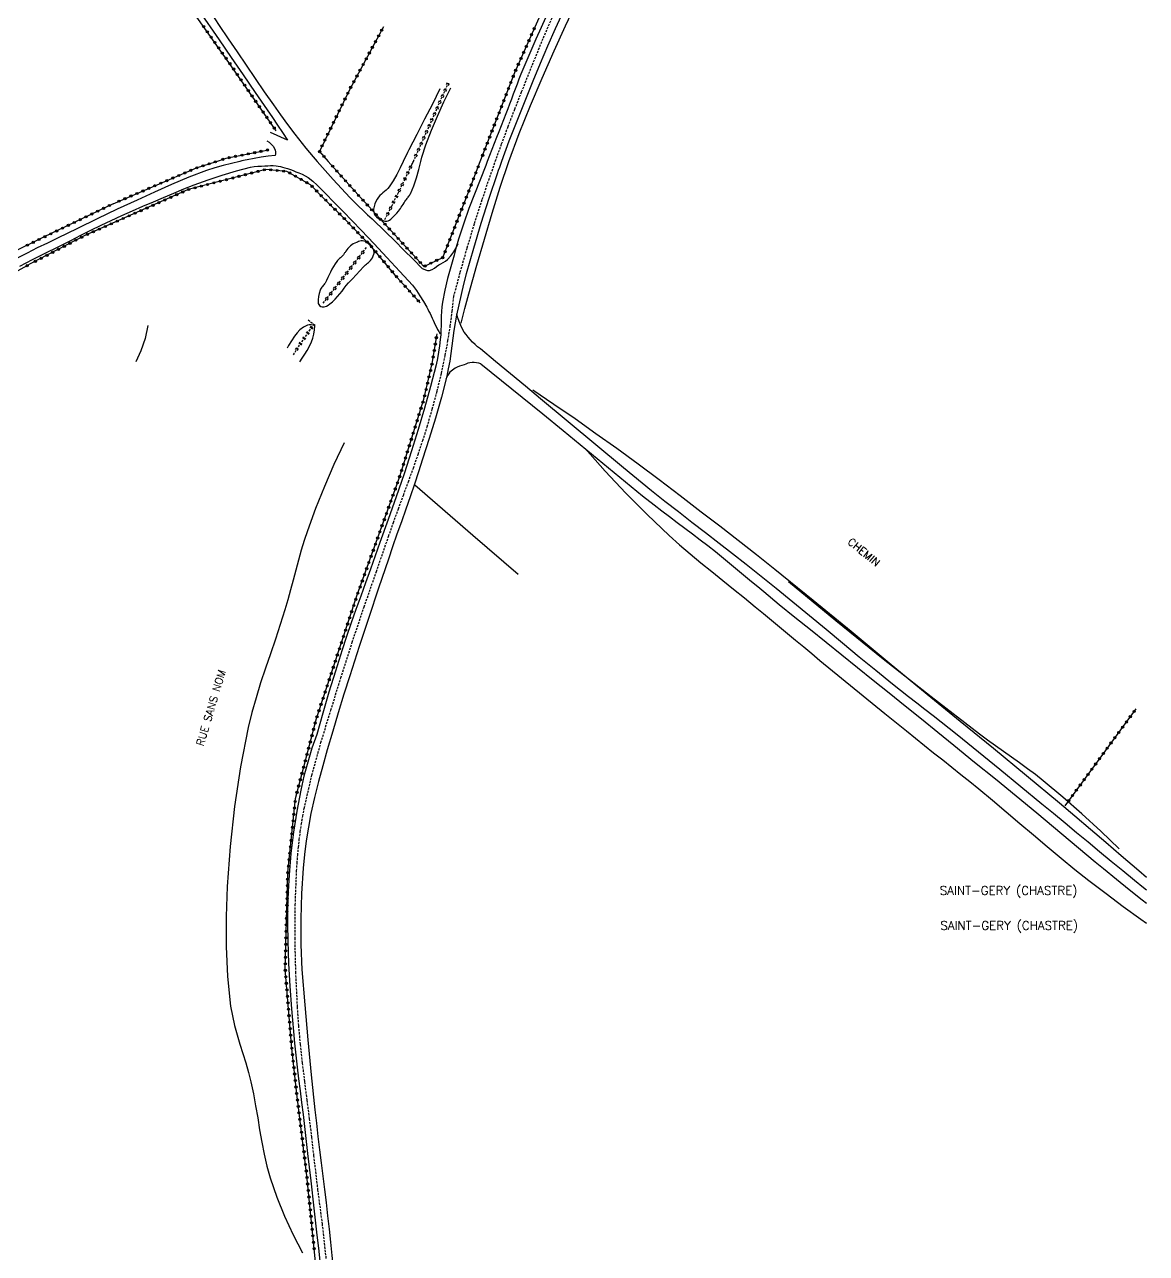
# Model space of a CAD drawing. Header units: millimetres. Extents: x 167000 to 168000, y 139000 to 140000.
# Drawn here: x 167741.6 to 168000, y 139419.4 to 139702.5 of the extents above; entities that cross this region are included whole.
import ezdxf
from ezdxf.enums import TextEntityAlignment as Align

# ---------------------------------------------------------------- set-up
doc = ezdxf.new("R2010")
doc.units = ezdxf.units.MM
doc.linetypes.add('DASHED', pattern=[0.75, 0.5, -0.25])
doc.layers.get('0').update_dxf_attribs({"linetype": 'CONTINUOUS'})
for name, color, linetype in [('W0001', 6, 'DASHED'), ('W0008', 7, 'CONTINUOUS'), ('W0071', 7, 'CONTINUOUS'), ('W0112', 1, 'DASHED'), ('W0211', 2, 'CONTINUOUS'), ('W0214', 2, 'CONTINUOUS'), ('W0220', 5, 'DASHED'), ('W0300', 7, 'CONTINUOUS'), ('W0322', 7, 'CONTINUOUS'), ('W0323', 7, 'CONTINUOUS'), ('W0330', 7, 'CONTINUOUS'), ('W0980', 7, 'CONTINUOUS'), ('W0989', 7, 'CONTINUOUS')]:
    doc.layers.add(name, color=color, linetype=linetype)
doc.styles.get("Standard").update_dxf_attribs({"font": 'romans.shx', "width": 0.85})

# ---------------------------------------------------------------- blocks, each defined once
blk = doc.blocks.new('t220o')
at = {"color": 0, "linetype": 'Continuous'}
for p, q in [((-0.25, 0.25), (0.25, 0.25)), ((-0.25, -0.25), (0.25, -0.25))]:
    blk.add_line(p, q, dxfattribs=at)
blk = doc.blocks.new('t323o')
at = {"color": 0, "linetype": 'Continuous'}
for radius in [0.25, 0.15]:
    blk.add_circle((0, 0), radius, dxfattribs=at)
blk = doc.blocks.new('t322o')
at = {"color": 0, "linetype": 'Continuous'}
for radius in [0.25, 0.15]:
    blk.add_circle((0, 0), radius, dxfattribs=at)

msp = doc.modelspace()

# ---------------------------------------------------------------- linework, layer by layer
at = {"layer": 'W0001'}
for points in [[(167850.03, 139671), (167851.49, 139675.03), (167852.99, 139679.05), (167854.53, 139683.05), (167856.1, 139687.04), (167858.58, 139693.26), (167861.11, 139699.47), (167863.78, 139705.62)], [(167811.09, 139418.26), (167810.21, 139426.16), (167809.19, 139434.03), (167808.25, 139441.9), (167807.77, 139446.19), (167807.24, 139450.47), (167806.69, 139454.75), (167806.15, 139459.03), (167805.63, 139463.32), (167805.16, 139467.61), (167804.76, 139471.91), (167804.46, 139476.22), (167804.09, 139484.04), (167803.9, 139491.87), (167803.95, 139499.7), (167804.26, 139507.53), (167804.38, 139509.34), (167804.52, 139511.15), (167804.69, 139512.96), (167804.89, 139514.76), (167805.12, 139516.56), (167805.38, 139518.35), (167805.68, 139520.14), (167806.02, 139521.93), (167807.77, 139529.55), (167809.86, 139537.08), (167812.14, 139544.55), (167814.46, 139552), (167817.07, 139560.2), (167819.82, 139568.35), (167822.64, 139576.48), (167825.45, 139584.61), (167826.56, 139587.76), (167827.7, 139590.91), (167828.85, 139594.05), (167830.01, 139597.19), (167831.16, 139600.34), (167832.27, 139603.5), (167833.33, 139606.67), (167834.33, 139609.87), (167835.52, 139613.93), (167836.62, 139618.03), (167837.62, 139622.15), (167838.5, 139626.29), (167839.13, 139629.66), (167839.66, 139633.04), (167840.11, 139636.44), (167840.46, 139639.84), (167841.97, 139645.49), (167843.57, 139651.11), (167845.26, 139656.71), (167847.04, 139662.27), (167847.77, 139664.46), (167848.51, 139666.65), (167849.27, 139668.82), (167850.03, 139671)]]:
    msp.add_lwpolyline(points, dxfattribs=at)
at = {"layer": 'W0008'}
for points in [[(167862.3, 139705.57), (167860.59, 139701.83), (167859.38, 139699.15), (167858.2, 139696.46), (167857.05, 139693.77), (167855.92, 139691.06), (167855.47, 139689.92), (167855.03, 139688.78), (167854.59, 139687.64), (167854.16, 139686.5), (167853.74, 139685.35), (167853.31, 139684.21), (167852.88, 139683.07), (167852.45, 139681.93), (167851.92, 139680.56), (167851.39, 139679.19), (167850.86, 139677.83), (167850.32, 139676.46), (167849.79, 139675.1), (167849.26, 139673.73), (167848.72, 139672.37), (167848.19, 139671)], [(167865.67, 139705.5), (167863.84, 139701.53), (167862.07, 139697.54), (167860.35, 139693.53), (167858.68, 139689.49), (167856.8, 139684.9), (167854.97, 139680.29), (167853.18, 139675.66), (167851.47, 139671)], [(167851.47, 139671), (167851.21, 139670.29), (167850.96, 139669.58), (167850.71, 139668.87), (167850.46, 139668.15), (167848.54, 139662.44), (167846.7, 139656.69), (167844.97, 139650.91), (167843.34, 139645.1), (167842.72, 139642.73), (167842.14, 139640.36), (167841.6, 139637.97), (167841.11, 139635.57), (167840.79, 139633.82), (167840.51, 139632.05), (167840.26, 139630.29), (167840.03, 139628.52), (167839.78, 139626.75), (167839.52, 139624.99), (167839.21, 139623.23), (167838.85, 139621.48), (167837.65, 139616.65), (167836.27, 139611.87), (167834.79, 139607.13), (167833.29, 139602.4), (167832.36, 139599.5), (167831.39, 139596.61), (167830.4, 139593.73), (167829.4, 139590.85), (167828.39, 139587.98), (167827.38, 139585.11), (167826.38, 139582.23), (167825.4, 139579.34), (167823.15, 139572.64), (167820.9, 139565.94), (167818.68, 139559.23), (167816.52, 139552.5), (167815.17, 139548.24), (167813.85, 139543.97), (167812.57, 139539.69), (167811.33, 139535.4), (167810.31, 139531.77), (167809.31, 139528.13), (167808.37, 139524.47), (167807.56, 139520.78), (167806.98, 139517.64), (167806.48, 139514.48), (167806.07, 139511.31), (167805.77, 139508.13), (167805.42, 139502.29), (167805.25, 139496.45), (167805.27, 139490.6), (167805.48, 139484.75)], [(167848.19, 139671), (167848.1, 139670.77), (167848.01, 139670.53), (167847.92, 139670.3), (167847.83, 139670.06), (167846.54, 139666.75), (167845.22, 139663.44), (167843.95, 139660.12), (167842.75, 139656.76), (167842.15, 139654.94), (167841.58, 139653.11), (167841.05, 139651.27), (167840.54, 139649.42), (167839.79, 139646.73), (167839.04, 139644.03), (167838.37, 139641.31), (167837.86, 139638.55), (167837.72, 139637.48), (167837.64, 139636.4), (167837.59, 139635.32), (167837.57, 139634.24), (167837.55, 139633.17), (167837.52, 139632.09), (167837.46, 139631.01), (167837.36, 139629.94), (167837.17, 139628.47), (167836.94, 139627.01), (167836.68, 139625.56), (167836.37, 139624.11), (167835.14, 139619.11), (167833.75, 139614.15), (167832.27, 139609.22), (167830.74, 139604.31), (167829.01, 139599), (167827.18, 139593.73), (167825.32, 139588.48), (167823.47, 139583.22), (167822.38, 139580.12), (167821.27, 139577.02), (167820.16, 139573.93), (167819.05, 139570.84), (167817.94, 139567.75), (167816.86, 139564.65), (167815.79, 139561.54), (167814.76, 139558.43), (167813.21, 139553.58), (167811.72, 139548.72), (167810.28, 139543.84), (167808.9, 139538.95)], [(167808.9, 139538.95), (167807.8, 139535.8), (167806.82, 139532.61), (167805.95, 139529.39), (167805.2, 139526.14), (167804.28, 139521.3), (167803.54, 139516.42), (167802.96, 139511.52), (167802.52, 139506.62), (167802.3, 139502.82), (167802.2, 139499.02), (167802.19, 139495.23), (167802.25, 139491.43), (167802.43, 139486.2), (167802.72, 139480.98), (167803.1, 139475.77), (167803.54, 139470.56), (167803.8, 139467.82), (167804.09, 139465.08), (167804.4, 139462.34), (167804.73, 139459.61), (167805.07, 139456.88), (167805.41, 139454.14), (167805.75, 139451.41), (167806.07, 139448.68), (167806.79, 139442.4), (167807.51, 139436.13), (167808.23, 139429.86), (167808.95, 139423.59)], [(167805.48, 139484.78), (167806.14, 139476.69), (167806.87, 139468.6), (167807.65, 139460.52), (167808.48, 139452.45), (167808.81, 139449.39), (167809.17, 139446.34), (167809.55, 139443.3), (167809.93, 139440.25), (167810.31, 139437.2), (167810.69, 139434.15), (167811.06, 139431.11), (167811.41, 139428.05), (167811.74, 139425.02), (167812.05, 139421.99), (167812.36, 139418.96), (167812.65, 139415.92)], [(167808.95, 139423.59), (167809.33, 139420.6), (167809.64, 139417.6), (167809.87, 139414.59), (167810.04, 139411.58), (167810.12, 139409.22), (167810.15, 139406.86), (167810.12, 139404.51), (167810.02, 139402.15), (167809.78, 139398.94), (167809.45, 139395.74), (167809.02, 139392.54), (167808.48, 139389.37), (167807.6, 139385.34), (167806.56, 139381.34), (167805.43, 139377.37), (167804.28, 139373.41), (167803.19, 139369.67), (167802.05, 139365.93), (167800.87, 139362.21), (167799.64, 139358.5)]]:
    msp.add_lwpolyline(points, dxfattribs=at)
at = {"layer": 'W0071'}
for points in [[(167742.22, 139762.55), (167748.6, 139753.38), (167754.97, 139744.22), (167761.34, 139735.06), (167767.71, 139725.9), (167772.38, 139719.17), (167777.06, 139712.45), (167781.73, 139705.73), (167786.39, 139699), (167789.18, 139694.96), (167791.97, 139690.93), (167794.75, 139686.89), (167797.51, 139682.84), (167798.69, 139681.1), (167799.86, 139679.36), (167801.03, 139677.62), (167802.2, 139675.87)], [(167784.4, 139705.4), (167786.46, 139702.33), (167788.52, 139699.26), (167790.57, 139696.2), (167792.63, 139693.13), (167794.71, 139690.07), (167796.8, 139687.03), (167798.92, 139684.01), (167800.54, 139681.74), (167802.16, 139679.49), (167803.83, 139677.26), (167805.55, 139675.08), (167806.39, 139674.05), (167807.24, 139673.03), (167808.1, 139672.01), (167808.97, 139671)], [(167802.18, 139675.87), (167798.23, 139677.66)], [(167797.44, 139675.75), (167797.97, 139675.41), (167798.44, 139674.99), (167798.84, 139674.51), (167799.15, 139673.96), (167799.29, 139673.58), (167799.37, 139673.18), (167799.38, 139672.77), (167799.32, 139672.37)], [(167791.22, 139671), (167789.28, 139670.54), (167787.35, 139670.04), (167785.44, 139669.49), (167783.54, 139668.87), (167779.47, 139667.35), (167775.47, 139665.65), (167771.51, 139663.87), (167767.56, 139662.07), (167762.94, 139659.95), (167758.35, 139657.77), (167753.77, 139655.56), (167749.2, 139653.34), (167746.86, 139652.19), (167744.52, 139651.04), (167742.19, 139649.87), (167739.87, 139648.7)], [(167799.32, 139672.37), (167797.69, 139672.18), (167796.07, 139671.95), (167794.45, 139671.67), (167792.85, 139671.35), (167792.44, 139671.27), (167792.03, 139671.18), (167791.63, 139671.09), (167791.22, 139671)], [(167808.97, 139671), (167810.82, 139668.88), (167812.7, 139666.8), (167814.61, 139664.73), (167816.54, 139662.69), (167817.54, 139661.68), (167818.55, 139660.67), (167819.57, 139659.68), (167820.61, 139658.71), (167821.64, 139657.73), (167822.68, 139656.75), (167823.71, 139655.77), (167824.73, 139654.78), (167826.86, 139652.68), (167828.98, 139650.57), (167831.09, 139648.45), (167833.19, 139646.32)], [(167740.49, 139646.89), (167743.43, 139648.37), (167746.36, 139649.85), (167749.31, 139651.32), (167752.25, 139652.79), (167754.58, 139653.96), (167756.9, 139655.13), (167759.23, 139656.29), (167761.58, 139657.41), (167764, 139658.52), (167766.43, 139659.6), (167768.86, 139660.65), (167771.31, 139661.7), (167773.64, 139662.71), (167775.97, 139663.71), (167778.31, 139664.69), (167780.69, 139665.6), (167783.9, 139666.73), (167787.13, 139667.79), (167790.39, 139668.78), (167793.66, 139669.69)], [(167793.66, 139669.69), (167794.49, 139669.79), (167795.31, 139669.86), (167796.14, 139669.92), (167796.96, 139669.96), (167797.6, 139669.99), (167798.24, 139670.01), (167798.88, 139670.01), (167799.52, 139669.96), (167800.04, 139669.9), (167800.55, 139669.8), (167801.05, 139669.68), (167801.55, 139669.54), (167802.2, 139669.35), (167802.83, 139669.12), (167803.46, 139668.88), (167804.09, 139668.62), (167804.81, 139668.32), (167805.54, 139668.02), (167806.26, 139667.67), (167806.94, 139667.26), (167808, 139666.44), (167808.97, 139665.53), (167809.9, 139664.58), (167810.84, 139663.64), (167812.94, 139661.54), (167815.02, 139659.42), (167817.07, 139657.27), (167819.12, 139655.13), (167822.11, 139651.98), (167825.07, 139648.83), (167828.02, 139645.66), (167830.96, 139642.47)], [(167833.19, 139646.32), (167833.38, 139646.23), (167833.57, 139646.15), (167833.76, 139646.08), (167833.96, 139646.02), (167834.17, 139645.95), (167834.39, 139645.88), (167834.62, 139645.84), (167834.86, 139645.85), (167835.47, 139646.05), (167836.02, 139646.4), (167836.52, 139646.79), (167837.01, 139647.14), (167837.52, 139647.43), (167838.05, 139647.71), (167838.56, 139648.02), (167839.02, 139648.4), (167839.78, 139649.22), (167840.44, 139650.12), (167841, 139651.08), (167841.46, 139652.1)], [(167830.96, 139642.47), (167831.84, 139641.25), (167832.68, 139640.01), (167833.48, 139638.73), (167834.23, 139637.43), (167834.5, 139636.94), (167834.75, 139636.43), (167834.99, 139635.92), (167835.22, 139635.41), (167835.45, 139634.89), (167835.68, 139634.38), (167835.92, 139633.87), (167836.17, 139633.36), (167836.45, 139632.83), (167836.74, 139632.3), (167837.03, 139631.78), (167837.34, 139631.26)], [(167846.59, 139627.81), (167845.96, 139628.29), (167845.36, 139628.81), (167844.78, 139629.36), (167844.23, 139629.94), (167843.75, 139630.5), (167843.3, 139631.08), (167842.87, 139631.68), (167842.5, 139632.32), (167842.08, 139633.18), (167841.72, 139634.07), (167841.42, 139634.97), (167841.18, 139635.9)], [(168000, 139503.11), (167999.32, 139503.65), (167997.24, 139505.35), (167994.56, 139507.53), (167991.89, 139509.73), (167989.23, 139511.92), (167986.57, 139514.12), (167983.91, 139516.32), (167981.25, 139518.53), (167978.59, 139520.72), (167975.92, 139522.92), (167971.06, 139526.92), (167966.21, 139530.93), (167961.34, 139534.92), (167956.44, 139538.87), (167954.59, 139540.35), (167952.72, 139541.81), (167950.85, 139543.27), (167948.97, 139544.72), (167947.1, 139546.17), (167945.23, 139547.62), (167943.36, 139549.09), (167941.5, 139550.56), (167937.65, 139553.67), (167933.82, 139556.8), (167930, 139559.96), (167926.2, 139563.12), (167922.39, 139566.28), (167918.57, 139569.43), (167914.74, 139572.56), (167910.88, 139575.67), (167907.79, 139578.13), (167904.68, 139580.56), (167901.56, 139582.98), (167898.44, 139585.39), (167895.31, 139587.8), (167892.19, 139590.23), (167889.08, 139592.66), (167886, 139595.13), (167879.56, 139600.36), (167873.16, 139605.66), (167866.79, 139610.98), (167860.41, 139616.29), (167856.95, 139619.17), (167853.5, 139622.04), (167850.04, 139624.92), (167846.59, 139627.81)], [(167846.69, 139624.36), (167846.2, 139624.51), (167845.7, 139624.61), (167845.19, 139624.66), (167844.68, 139624.65), (167844.2, 139624.59), (167843.73, 139624.47), (167843.27, 139624.31), (167842.82, 139624.16), (167842.3, 139623.98), (167841.77, 139623.8), (167841.26, 139623.59), (167840.76, 139623.34), (167840.44, 139623.15), (167840.14, 139622.93), (167839.85, 139622.69), (167839.59, 139622.42), (167839.31, 139622.06), (167839.05, 139621.67), (167838.84, 139621.26), (167838.66, 139620.83)], [(167846.69, 139624.36), (167851.45, 139620.54), (167856.2, 139616.71), (167860.94, 139612.87), (167865.67, 139609.02), (167868.29, 139606.88), (167870.9, 139604.72), (167873.51, 139602.56), (167876.11, 139600.4), (167878.72, 139598.24), (167881.34, 139596.09), (167883.97, 139593.96), (167886.62, 139591.85), (167888.36, 139590.49), (167890.12, 139589.15), (167891.89, 139587.82), (167893.67, 139586.5), (167895.44, 139585.17), (167897.21, 139583.84), (167898.97, 139582.5), (167900.71, 139581.13), (167902.12, 139580), (167903.52, 139578.85), (167904.91, 139577.69), (167906.3, 139576.52), (167907.68, 139575.36), (167909.07, 139574.19), (167910.46, 139573.03), (167911.85, 139571.88), (167915.44, 139568.94), (167919.04, 139566.02), (167922.65, 139563.11), (167926.26, 139560.2), (167929.88, 139557.3), (167933.49, 139554.39), (167937.1, 139551.49), (167940.71, 139548.58), (167944.45, 139545.56), (167948.18, 139542.54), (167951.92, 139539.52), (167955.65, 139536.49), (167960.44, 139532.61), (167965.23, 139528.72), (167970.01, 139524.82), (167974.78, 139520.91), (167976.7, 139519.31), (167978.62, 139517.7), (167980.53, 139516.09), (167982.44, 139514.47), (167984.35, 139512.86), (167986.26, 139511.25), (167988.18, 139509.65), (167990.12, 139508.05), (167993.08, 139505.64), (167996.05, 139503.24), (167999.04, 139500.86), (168000, 139500.09)]]:
    msp.add_lwpolyline(points, dxfattribs=at)
at = {"layer": 'W0112'}
msp.add_lwpolyline([(167808.5, 139633.19), (167806.91, 139634.38)], dxfattribs=at)
at = {"layer": 'W0211'}
for points in [[(167853.15, 139671), (167855.56, 139677.45), (167858.12, 139683.84), (167860.8, 139690.19), (167863.56, 139696.49), (167866.18, 139702.23), (167868.88, 139707.92), (167871.67, 139713.57), (167874.56, 139719.17), (167877.03, 139723.75), (167879.58, 139728.28), (167882.19, 139732.79), (167884.81, 139737.28), (167887.5, 139741.89), (167890.21, 139746.48), (167892.96, 139751.06), (167895.72, 139755.62)], [(167837.29, 139687.73), (167835.53, 139684.21), (167833.75, 139680.69), (167831.95, 139677.19), (167830.14, 139673.69), (167829.8, 139673.02), (167829.47, 139672.35), (167829.14, 139671.68), (167828.82, 139671)], [(167832.87, 139671), (167833.12, 139671.96), (167833.4, 139672.92), (167833.7, 139673.87), (167834.04, 139674.8), (167835.34, 139678.15), (167836.73, 139681.45), (167838.21, 139684.72), (167839.77, 139687.95)], [(167828.82, 139671), (167828.1, 139669.49), (167827.35, 139667.99), (167826.51, 139666.52), (167825.57, 139665.13), (167825.26, 139664.74), (167824.91, 139664.4), (167824.54, 139664.07), (167824.16, 139663.76), (167823.78, 139663.44), (167823.42, 139663.1), (167823.09, 139662.73), (167822.8, 139662.32), (167822.5, 139661.79), (167822.26, 139661.22), (167822.09, 139660.63), (167822, 139660.01), (167822, 139659.66), (167822.03, 139659.3), (167822.13, 139658.95), (167822.3, 139658.62), (167822.66, 139658.19), (167823.09, 139657.84), (167823.58, 139657.58), (167824.11, 139657.41)], [(167824.11, 139657.41), (167824.33, 139657.29), (167824.56, 139657.22), (167824.81, 139657.19), (167825.05, 139657.21), (167825.38, 139657.31), (167825.68, 139657.49), (167825.94, 139657.7), (167826.19, 139657.91), (167826.61, 139658.27), (167827, 139658.66), (167827.36, 139659.07), (167827.71, 139659.49), (167827.94, 139659.8), (167828.17, 139660.11), (167828.38, 139660.43), (167828.59, 139660.76), (167828.79, 139661.08), (167829, 139661.41), (167829.21, 139661.73), (167829.42, 139662.05), (167829.55, 139662.23), (167829.69, 139662.41), (167829.83, 139662.59), (167829.97, 139662.77), (167830.1, 139662.96), (167830.23, 139663.14), (167830.35, 139663.34), (167830.46, 139663.54), (167831.24, 139665.35), (167831.86, 139667.22), (167832.38, 139669.11), (167832.87, 139671)], [(167842.15, 139633.76), (167843.01, 139637.11), (167843.9, 139640.45), (167844.82, 139643.79), (167845.77, 139647.11), (167847.51, 139653.11), (167849.27, 139659.1), (167851.13, 139665.07), (167853.14, 139670.98), (167853.14, 139670.99), (167853.15, 139670.99), (167853.15, 139671), (167853.15, 139671)], [(167822.15, 139650.04), (167822.03, 139650.52), (167821.85, 139650.99), (167821.6, 139651.42), (167821.31, 139651.83), (167821.11, 139652.02), (167820.9, 139652.19), (167820.66, 139652.33), (167820.41, 139652.45), (167820.1, 139652.56), (167819.77, 139652.64), (167819.44, 139652.67), (167819.1, 139652.67), (167818.82, 139652.62), (167818.55, 139652.53), (167818.29, 139652.41), (167818.03, 139652.3), (167817.67, 139652.14), (167817.31, 139651.97), (167816.97, 139651.78), (167816.64, 139651.55), (167816.34, 139651.27), (167816.08, 139650.95), (167815.84, 139650.61), (167815.6, 139650.29), (167815.5, 139650.16), (167815.41, 139650.02), (167815.31, 139649.89), (167815.22, 139649.75), (167815.13, 139649.61), (167815.03, 139649.48), (167814.94, 139649.35), (167814.83, 139649.22), (167814.67, 139649.05), (167814.51, 139648.9), (167814.34, 139648.75), (167814.16, 139648.6), (167813.99, 139648.45), (167813.82, 139648.3), (167813.66, 139648.13), (167813.52, 139647.95), (167813.11, 139647.37), (167812.74, 139646.76), (167812.41, 139646.13), (167812.09, 139645.49), (167811.79, 139644.85), (167811.49, 139644.21), (167811.16, 139643.58), (167810.81, 139642.97), (167810.67, 139642.76), (167810.53, 139642.56), (167810.37, 139642.37), (167810.22, 139642.18), (167810.07, 139641.98), (167809.93, 139641.77), (167809.8, 139641.56), (167809.69, 139641.33), (167809.44, 139640.59), (167809.28, 139639.83), (167809.2, 139639.06), (167809.2, 139638.28)], [(167809.2, 139638.28), (167809.35, 139638), (167809.57, 139637.77), (167809.84, 139637.6), (167810.14, 139637.51), (167810.64, 139637.51), (167811.11, 139637.67), (167811.52, 139637.9), (167811.9, 139638.15), (167812.56, 139638.66), (167813.16, 139639.22), (167813.72, 139639.83), (167814.23, 139640.47), (167814.72, 139641.12), (167815.21, 139641.77), (167815.71, 139642.4), (167816.24, 139643.02), (167817.1, 139643.95), (167817.95, 139644.88), (167818.81, 139645.81), (167819.69, 139646.71), (167819.92, 139646.93), (167820.15, 139647.13), (167820.38, 139647.33), (167820.62, 139647.53), (167820.85, 139647.73), (167821.08, 139647.95), (167821.29, 139648.18), (167821.48, 139648.43), (167821.72, 139648.81), (167821.91, 139649.21), (167822.06, 139649.63), (167822.18, 139650.06)], [(167770.02, 139633.16), (167769.35, 139630.22), (167768.38, 139627.37), (167767.21, 139624.85)], [(167808.48, 139633.12), (167808.06, 139633.28), (167807.62, 139633.37), (167807.18, 139633.36), (167806.74, 139633.27), (167805.82, 139632.83), (167805.03, 139632.19), (167804.37, 139631.46), (167803.76, 139630.71), (167802.36, 139628.58), (167802.06, 139627.98)], [(167805.01, 139624.85), (167805.56, 139625.65), (167806.15, 139626.55), (167806.71, 139627.46), (167807.22, 139628.41), (167807.66, 139629.39), (167807.98, 139630.3), (167808.22, 139631.22), (167808.39, 139632.16), (167808.48, 139633.12)], [(168000, 139505.98), (167998.23, 139507.52), (167994.21, 139511.01), (167990.67, 139514.06), (167987.11, 139517.1), (167983.55, 139520.13), (167979.97, 139523.14), (167972.37, 139529.45), (167964.75, 139535.71), (167957.1, 139541.95), (167949.47, 139548.2), (167940.71, 139555.42), (167931.97, 139562.65), (167923.21, 139569.85), (167914.38, 139576.99), (167910.18, 139580.33), (167905.96, 139583.65), (167901.72, 139586.94), (167897.46, 139590.21), (167892.63, 139593.91), (167887.78, 139597.59), (167882.91, 139601.23), (167878.01, 139604.83), (167873.21, 139608.26), (167868.39, 139611.65), (167863.54, 139615), (167858.65, 139618.3)], [(167870.71, 139604.83), (167875.35, 139599.63), (167880.13, 139594.56), (167885.04, 139589.63), (167890.09, 139584.83), (167892.48, 139582.67), (167894.92, 139580.57), (167897.4, 139578.51), (167899.9, 139576.48), (167902.41, 139574.47), (167904.92, 139572.46), (167907.43, 139570.44), (167909.92, 139568.4), (167911.78, 139566.86), (167913.64, 139565.31), (167915.5, 139563.76), (167917.36, 139562.22), (167919.21, 139560.67), (167921.08, 139559.13), (167922.94, 139557.58), (167924.81, 139556.04), (167929.78, 139551.96), (167934.76, 139547.89), (167939.76, 139543.82), (167944.76, 139539.77), (167946.83, 139538.09), (167948.91, 139536.43), (167950.99, 139534.76), (167953.08, 139533.1), (167955.16, 139531.44), (167957.24, 139529.77), (167959.31, 139528.1), (167961.38, 139526.42), (167964.56, 139523.79), (167967.72, 139521.14), (167970.87, 139518.48), (167974.02, 139515.81), (167977.17, 139513.14), (167980.34, 139510.5), (167983.53, 139507.89), (167986.77, 139505.33), (167990.7, 139502.3), (167994.67, 139499.33), (167998.69, 139496.42), (168000, 139495.49)]]:
    msp.add_lwpolyline(points, dxfattribs=at)
at = {"layer": 'W0214'}
msp.add_lwpolyline([(167815.18, 139606.12), (167812.86, 139601.16), (167810.68, 139596.13), (167808.65, 139591.04), (167806.77, 139585.9), (167806.01, 139583.65), (167805.32, 139581.39), (167804.67, 139579.11), (167804.05, 139576.83), (167803.45, 139574.54), (167802.84, 139572.26), (167802.21, 139569.98), (167801.55, 139567.71), (167800.5, 139564.31), (167799.39, 139560.94), (167798.25, 139557.57), (167797.1, 139554.21), (167795.98, 139550.83), (167794.93, 139547.43), (167793.98, 139544), (167793.14, 139540.54), (167791.36, 139531.47), (167789.97, 139522.33), (167788.96, 139513.15), (167788.3, 139503.94), (167788.04, 139497.05), (167788.01, 139490.14), (167788.32, 139483.24), (167789.07, 139476.37), (167789.46, 139474.14), (167789.97, 139471.93), (167790.56, 139469.75), (167791.21, 139467.58), (167791.88, 139465.43), (167792.54, 139463.28), (167793.16, 139461.11), (167793.71, 139458.92), (167794.31, 139456.17), (167794.83, 139453.4), (167795.3, 139450.62), (167795.75, 139447.84), (167796.24, 139445.06), (167796.79, 139442.29), (167797.43, 139439.53), (167798.2, 139436.81), (167799.72, 139432.36), (167801.47, 139427.99), (167803.44, 139423.71), (167805.62, 139419.54)], dxfattribs=at)
at = {"layer": 'W0220'}
for points in [[(167831.16, 139671), (167839.25, 139689.07)], [(167824.61, 139657.61), (167826.17, 139660.7), (167827.71, 139663.8), (167829.23, 139666.91), (167830.71, 139670.04), (167830.82, 139670.28), (167830.94, 139670.52), (167831.05, 139670.76), (167831.16, 139671)], [(167820.31, 139651.13), (167810.24, 139638.18)], [(167807.81, 139632.92), (167804.89, 139628.69), (167803.5, 139626.45)]]:
    msp.add_lwpolyline(points, dxfattribs=at)
at = {"layer": 'W0300'}
msp.add_lwpolyline([(167993.69, 139512.6), (167989.47, 139516.69), (167985.15, 139520.67), (167980.73, 139524.54), (167976.22, 139528.3), (167974.44, 139529.71), (167972.62, 139531.08), (167970.78, 139532.41), (167968.92, 139533.72), (167967.07, 139535.02), (167965.21, 139536.33), (167963.37, 139537.66), (167961.55, 139539.02), (167950.42, 139547.62), (167939.38, 139556.33), (167928.44, 139565.16), (167917.58, 139574.11)], dxfattribs=at)
at = {"layer": 'W0322'}
for points in [[(167761.98, 139661.23), (167745.96, 139653.5), (167730.21, 139645.78), (167713.7, 139637.68), (167692.11, 139627.67), (167679.22, 139621.41), (167666.6, 139615.39), (167644.24, 139605.07), (167625.23, 139596.01), (167612.04, 139590.21)], [(167636.49, 139597.03), (167657.81, 139605.34), (167676.84, 139614.42), (167700.25, 139625.34), (167734.46, 139642.7), (167742.77, 139647.28)], [(167803.99, 139524.18), (167808.83, 139542.65), (167818.16, 139570.88), (167828.01, 139598.38), (167833.56, 139616.19), (167835.5, 139624.46)]]:
    msp.add_lwpolyline(points, dxfattribs=at)
at = {"layer": 'W0323'}
for points in [[(167846.57, 139671), (167854.51, 139691.48), (167861.98, 139708.3), (167872.4, 139727.76), (167883.22, 139746.57), (167896.37, 139767.11), (167911.28, 139792.57), (167930.31, 139822.87), (167942.22, 139840.06), (167953.47, 139856.66), (167959.72, 139865.7)], [(167799.54, 139678.03), (167788.68, 139693.81), (167775.6, 139712.35), (167764.71, 139728.08), (167754.71, 139742.64), (167743.47, 139738.1)], [(167824.28, 139701.99), (167816.44, 139687.51), (167809.5, 139673.31), (167811.55, 139671)], [(167785.85, 139671), (167788.03, 139671.7), (167797.78, 139673.66)], [(167761.98, 139661.23), (167781.18, 139669.49), (167785.85, 139671)], [(167811.55, 139671), (167818.33, 139663.36), (167833.59, 139646.79), (167837.98, 139648.87), (167844.36, 139665.3), (167846.57, 139671)], [(167832.72, 139638.38), (167827.36, 139644.33), (167821.68, 139651.18), (167814.98, 139658.1), (167810.86, 139662.17), (167807.46, 139665.62), (167802.05, 139668.67), (167797.21, 139669.15), (167793.54, 139668.23), (167779.27, 139664.48), (167755.5, 139653.91), (167742.77, 139647.28)], [(167835.48, 139624.46), (167836.62, 139631.3)], [(167997.6, 139544.86), (167988.43, 139532.32), (167981.21, 139522.5)], [(167808.6, 139417.49), (167806.64, 139437.31), (167804.28, 139456.17), (167803.17, 139466.64), (167801.63, 139484.9), (167802.25, 139507.26), (167803.99, 139524.18)]]:
    msp.add_lwpolyline(points, dxfattribs=at)
at = {"layer": 'W0330'}
msp.add_lwpolyline([(167855.28, 139575.79), (167844.88, 139584.78), (167831.48, 139596.42)], dxfattribs=at)

# ---------------------------------------------------------------- block references
at = {"layer": 'W0220'}
for p, rotation in [((167838.51, 139687.43), 65.89446217689634), ((167839.13, 139688.8), 65.89446217689634), ((167837.29, 139684.69), 65.89446217689634), ((167837.9, 139686.06), 65.89446217689634), ((167836.06, 139681.95), 65.89446217689634), ((167836.67, 139683.32), 65.89446217689634), ((167834.84, 139679.22), 65.89446217689634), ((167835.45, 139680.58), 65.89446217689634), ((167833.61, 139676.48), 65.89446217689634), ((167834.22, 139677.85), 65.89446217689634), ((167832.39, 139673.74), 65.89446217689634), ((167833, 139675.11), 65.89446217689634), ((167831.77, 139672.37), 65.89446217689634), ((167829.92, 139668.37), 64.59648226703148), ((167830.56, 139669.72), 64.59648226703148), ((167828.62, 139665.66), 64.09758070528986), ((167829.27, 139667.01), 64.59648226703148), ((167826.63, 139661.62), 63.59867892824992), ((167827.3, 139662.97), 63.59867892824992), ((167827.96, 139664.31), 64.09758070528986), ((167825.29, 139658.95), 63.09977693806614), ((167825.96, 139660.28), 63.09977693806614), ((167817.61, 139647.65), 232.125016348367), ((167818.53, 139648.83), 232.125016348367), ((167819.45, 139650.02), 232.125016348367), ((167815.77, 139645.28), 232.125016348367), ((167816.69, 139646.47), 232.125016348367), ((167813.92, 139642.91), 232.125016348367), ((167814.84, 139644.1), 232.125016348367), ((167811.16, 139639.36), 232.125016348367), ((167812.08, 139640.55), 232.125016348367), ((167813, 139641.73), 232.125016348367), ((167806.8, 139631.46), 235.3364317160583), ((167807.65, 139632.69), 235.3364317160583), ((167804.29, 139627.73), 238.2545664716805), ((167805.09, 139628.99), 235.3364317160583), ((167805.95, 139630.23), 235.3364317160583)]:
    msp.add_blockref('t220o', p, dxfattribs=dict(at, rotation=rotation))
at = {"layer": 'W0322'}
for p, rotation in [((167757.1, 139658.88), 205.7548889113712), ((167758.45, 139659.53), 205.7548889113712), ((167759.8, 139660.18), 205.7548889113712), ((167761.15, 139660.83), 205.7548889113712), ((167751.7, 139656.27), 205.7548889113712), ((167753.05, 139656.92), 205.7548889113712), ((167754.4, 139657.57), 205.7548889113712), ((167755.75, 139658.23), 205.7548889113712), ((167746.29, 139653.66), 205.7548889113712), ((167747.64, 139654.31), 205.7548889113712), ((167748.99, 139654.97), 205.7548889113712), ((167750.34, 139655.62), 205.7548889113712), ((167742.25, 139651.69), 206.1041409131018), ((167743.6, 139652.35), 206.1041409131018), ((167744.94, 139653.01), 206.1041409131018), ((167742.2, 139646.97), 28.86718860151509), ((167835.12, 139622.82), 76.81703910490536), ((167835.46, 139624.28), 76.81703910490536), ((167834.43, 139619.9), 76.81703910490536), ((167834.77, 139621.36), 76.81703910490536), ((167833.75, 139616.98), 76.81703910490536), ((167834.09, 139618.44), 76.81703910490536), ((167832.91, 139614.1), 72.67324267717233), ((167833.36, 139615.53), 72.67324267717233), ((167832.02, 139611.24), 72.67324267717233), ((167832.46, 139612.67), 72.67324267717233), ((167831.12, 139608.37), 72.67324267717233), ((167831.57, 139609.8), 72.67324267717233), ((167830.23, 139605.51), 72.67324267717233), ((167830.68, 139606.94), 72.67324267717233), ((167829.34, 139602.64), 72.67324267717233), ((167829.78, 139604.08), 72.67324267717233), ((167828.44, 139599.78), 72.67324267717233), ((167828.89, 139601.21), 72.67324267717233), ((167827.49, 139596.94), 70.28723158952567), ((167828, 139598.35), 70.28723158952567), ((167826.48, 139594.11), 70.28723158952567), ((167826.98, 139595.52), 70.28723158952567), ((167825.47, 139591.29), 70.28723158952567), ((167825.97, 139592.7), 70.28723158952567), ((167824.45, 139588.46), 70.28723158952567), ((167824.96, 139589.88), 70.28723158952567), ((167823.44, 139585.64), 70.28723158952567), ((167823.95, 139587.05), 70.28723158952567), ((167822.43, 139582.82), 70.28723158952567), ((167822.94, 139584.23), 70.28723158952567), ((167821.42, 139579.99), 70.28723158952567), ((167821.92, 139581.4), 70.28723158952567), ((167820.41, 139577.17), 70.28723158952567), ((167820.91, 139578.58), 70.28723158952567), ((167819.4, 139574.34), 70.28723158952567), ((167819.9, 139575.76), 70.28723158952567), ((167818.38, 139571.52), 70.28723158952567), ((167818.89, 139572.93), 70.28723158952567), ((167817.43, 139568.68), 71.7162268615187), ((167817.9, 139570.1), 71.7162268615187), ((167816.48, 139565.83), 71.7162268615187), ((167816.96, 139567.25), 71.7162268615187), ((167815.54, 139562.98), 71.7162268615187), ((167816.01, 139564.4), 71.7162268615187), ((167814.6, 139560.13), 71.7162268615187), ((167815.07, 139561.55), 71.7162268615187), ((167813.66, 139557.28), 71.7162268615187), ((167814.13, 139558.71), 71.7162268615187), ((167812.72, 139554.43), 71.7162268615187), ((167813.19, 139555.86), 71.7162268615187), ((167811.78, 139551.58), 71.7162268615187), ((167812.25, 139553.01), 71.7162268615187), ((167810.84, 139548.74), 71.7162268615187), ((167811.31, 139550.16), 71.7162268615187), ((167809.9, 139545.89), 71.7162268615187), ((167810.37, 139547.31), 71.7162268615187), ((167808.96, 139543.04), 71.7162268615187), ((167809.43, 139544.46), 71.7162268615187), ((167808.17, 139540.14), 75.31331336137556), ((167808.55, 139541.6), 75.31331336137556), ((167807.41, 139537.24), 75.31331336137556), ((167807.79, 139538.69), 75.31331336137556), ((167806.65, 139534.34), 75.31331336137556), ((167807.03, 139535.79), 75.31331336137556), ((167805.89, 139531.44), 75.31331336137556), ((167806.27, 139532.89), 75.31331336137556), ((167805.51, 139529.99), 75.31331336137556), ((167804.75, 139527.09), 75.31331336137556), ((167805.13, 139528.54), 75.31331336137556), ((167804.37, 139525.63), 75.31331336137556)]:
    msp.add_blockref('t322o', p, dxfattribs=dict(at, rotation=rotation))
at = {"layer": 'W0323'}
for p, rotation in [((167782.85, 139702.07), 125.2025333783312), ((167858.99, 139701.57), 66.06103679836636), ((167783.71, 139700.85), 125.2025333783312), ((167784.58, 139699.62), 125.2025333783312), ((167822.44, 139698.59), 241.5947535433533), ((167823.15, 139699.91), 241.5947535433533), ((167823.87, 139701.23), 241.5947535433533), ((167857.77, 139698.82), 66.06103679836636), ((167858.38, 139700.19), 66.06103679836636), ((167785.44, 139698.4), 125.2025333783312), ((167786.31, 139697.17), 125.2025333783312), ((167787.17, 139695.94), 125.2025333783312), ((167821.01, 139695.95), 241.5947535433533), ((167821.72, 139697.27), 241.5947535433533), ((167856.55, 139696.08), 66.06103679836636), ((167857.16, 139697.45), 66.06103679836636), ((167788.04, 139694.72), 125.2025333783312), ((167788.9, 139693.49), 124.5543773395065), ((167819.58, 139693.32), 241.5947535433533), ((167820.3, 139694.63), 241.5947535433533), ((167855.33, 139693.34), 66.06103679836636), ((167855.94, 139694.71), 66.06103679836636), ((167789.75, 139692.26), 124.5543773395065), ((167790.6, 139691.02), 124.5543773395065), ((167818.16, 139690.68), 241.5947535433533), ((167818.87, 139692), 241.5947535433533), ((167854.16, 139690.58), 68.80979838013484), ((167854.73, 139691.97), 66.06103679836636), ((167791.45, 139689.78), 124.5543773395065), ((167792.3, 139688.55), 124.5543773395065), ((167793.15, 139687.31), 124.5543773395065), ((167816.73, 139688.04), 241.5947535433533), ((167817.44, 139689.36), 241.5947535433533), ((167853.07, 139687.78), 68.80979838013484), ((167853.62, 139689.18), 68.80979838013484), ((167794, 139686.08), 124.5543773395065), ((167794.85, 139684.84), 124.5543773395065), ((167815.39, 139685.35), 243.9177687502146), ((167816.05, 139686.7), 243.9177687502146), ((167851.99, 139684.99), 68.80979838013484), ((167852.53, 139686.38), 68.80979838013484), ((167795.7, 139683.61), 124.5543773395065), ((167796.55, 139682.37), 124.5543773395065), ((167814.07, 139682.66), 243.9177687502146), ((167814.73, 139684.01), 243.9177687502146), ((167850.91, 139682.19), 68.80979838013484), ((167851.45, 139683.59), 68.80979838013484), ((167797.4, 139681.14), 124.5543773395065), ((167798.26, 139679.9), 124.5543773395065), ((167799.11, 139678.67), 124.5543773395065), ((167812.09, 139678.62), 243.9177687502146), ((167812.75, 139679.97), 243.9177687502146), ((167813.41, 139681.31), 243.9177687502146), ((167849.82, 139679.39), 68.80979838013484), ((167850.36, 139680.79), 68.80979838013484), ((167810.77, 139675.92), 243.9177687502146), ((167811.43, 139677.27), 243.9177687502146), ((167848.74, 139676.59), 68.80979838013484), ((167849.28, 139677.99), 68.80979838013484), ((167794.61, 139673.02), 11.36599864156745), ((167796.08, 139673.32), 11.36599864156745), ((167797.55, 139673.62), 11.36599864156745), ((167809.56, 139673.24), 311.5980432018256), ((167810.11, 139674.58), 243.9177687502146), ((167847.65, 139673.8), 68.80979838013484), ((167848.2, 139675.2), 68.80979838013484), ((167784.13, 139670.44), 17.87262702990909), ((167785.55, 139670.9), 17.87262702990909), ((167787.28, 139671.46), 17.87262702990733), ((167788.73, 139671.84), 11.36599864156745), ((167790.2, 139672.14), 11.36599864156745), ((167791.67, 139672.43), 11.36599864156745), ((167793.14, 139672.73), 11.36599864156745), ((167810.55, 139672.12), 311.5980432018256), ((167847.11, 139672.4), 68.80979838013484), ((167777.13, 139667.75), 23.2789508368949), ((167778.51, 139668.34), 23.2789508368949), ((167779.89, 139668.94), 23.2789508368949), ((167781.27, 139669.52), 17.87262702990909), ((167782.7, 139669.98), 17.87262702990909), ((167791.01, 139667.56), 194.7141300689883), ((167792.46, 139667.94), 194.7141300689883), ((167793.91, 139668.32), 194.0362361273624), ((167795.37, 139668.68), 194.0362361273624), ((167796.82, 139669.05), 194.0362361273624), ((167798.3, 139669.04), 174.4348974957887), ((167799.8, 139668.89), 174.4348974957887), ((167801.29, 139668.75), 174.4348974957887), ((167802.69, 139668.31), 150.5674405829351), ((167804, 139667.58), 150.5674405829351), ((167812.55, 139669.88), 311.5980432020932), ((167813.54, 139668.76), 311.5980432020932), ((167814.54, 139667.63), 311.5980432020932), ((167845.54, 139668.35), 68.80979838026204), ((167846.09, 139669.75), 68.80979838026204), ((167770.24, 139664.79), 23.2789508368949), ((167771.62, 139665.38), 23.2789508368949), ((167773, 139665.97), 23.2789508368949), ((167774.38, 139666.57), 23.2789508368949), ((167775.76, 139667.16), 23.2789508368949), ((167779.4, 139664.51), 194.7141300689883), ((167780.85, 139664.9), 194.7141300689883), ((167782.3, 139665.28), 194.7141300689883), ((167783.75, 139665.66), 194.7141300689883), ((167785.2, 139666.04), 194.7141300689883), ((167786.66, 139666.42), 194.7141300689883), ((167788.11, 139666.8), 194.7141300689883), ((167789.56, 139667.18), 194.7141300689883), ((167805.3, 139666.84), 150.5674405829351), ((167806.61, 139666.1), 150.5674405829351), ((167807.83, 139665.25), 134.5848175490137), ((167815.53, 139666.51), 311.5980432020932), ((167816.53, 139665.39), 311.5980432020932), ((167844.46, 139665.56), 68.80979838026204), ((167845, 139666.96), 68.80979838026204), ((167763.35, 139661.82), 23.2789508368949), ((167764.73, 139662.42), 23.2789508368949), ((167766.11, 139663.01), 23.2789508368949), ((167767.49, 139663.6), 23.2789508368949), ((167768.87, 139664.19), 23.2789508368949), ((167773.91, 139662.1), 203.9735879982388), ((167775.28, 139662.71), 203.9735879982388), ((167776.65, 139663.32), 203.9735879982388), ((167778.02, 139663.93), 203.9735879982388), ((167808.88, 139664.18), 134.5848175490137), ((167809.93, 139663.11), 134.5848175490137), ((167810.99, 139662.05), 135.3472383173668), ((167817.53, 139664.27), 311.5980432020932), ((167818.53, 139663.15), 312.6344903838802), ((167819.54, 139662.05), 312.6344903838802), ((167843.37, 139662.76), 68.78291450785069), ((167843.92, 139664.16), 68.78291450785069), ((167767.06, 139659.05), 203.9735879982388), ((167768.43, 139659.66), 203.9735879982388), ((167769.8, 139660.27), 203.9735879982388), ((167771.17, 139660.88), 203.9735879982388), ((167772.54, 139661.49), 203.9735879982388), ((167812.06, 139660.99), 135.3472383173668), ((167813.12, 139659.94), 135.3472383173668), ((167814.19, 139658.88), 135.3472383173668), ((167820.56, 139660.94), 312.6344903838802), ((167821.57, 139659.84), 312.6344903838802), ((167842.29, 139659.96), 68.78291450785069), ((167842.83, 139661.36), 68.78291450785069), ((167760.21, 139656), 203.9735879982388), ((167761.58, 139656.61), 203.9735879982388), ((167762.95, 139657.22), 203.9735879982388), ((167764.32, 139657.83), 203.9735879982388), ((167765.69, 139658.44), 203.9735879982388), ((167815.25, 139657.82), 134.0608109843467), ((167816.29, 139656.75), 134.0608109843467), ((167822.59, 139658.74), 312.6344903838802), ((167823.6, 139657.63), 312.6344903838802), ((167824.62, 139656.53), 312.6344903838802), ((167841.2, 139657.17), 68.78291450785069), ((167841.74, 139658.57), 68.78291450785069), ((167754.75, 139653.52), 207.4955265687527), ((167756.09, 139654.17), 203.9735879982388), ((167757.46, 139654.78), 203.9735879982388), ((167758.84, 139655.39), 203.9735879982388), ((167817.34, 139655.67), 134.0608109843467), ((167818.38, 139654.59), 134.0608109843467), ((167819.42, 139653.51), 134.0608109843467), ((167825.64, 139655.43), 312.6344903838802), ((167826.65, 139654.32), 312.6344903838802), ((167827.67, 139653.22), 312.6344903838802), ((167840.12, 139654.37), 68.78291450785069), ((167840.66, 139655.77), 68.78291450785069), ((167749.42, 139650.75), 207.4955265687527), ((167750.75, 139651.44), 207.4955265687527), ((167752.08, 139652.13), 207.4955265687527), ((167753.42, 139652.83), 207.4955265687527), ((167820.47, 139652.43), 134.0608109843467), ((167821.51, 139651.36), 134.0608109843467), ((167828.68, 139652.12), 312.6344903838802), ((167829.7, 139651.01), 312.6344903838802), ((167839.03, 139651.57), 68.78291450785069), ((167839.57, 139652.97), 68.78291450785069), ((167744.1, 139647.98), 207.4955265687527), ((167745.43, 139648.67), 207.4955265687527), ((167746.76, 139649.36), 207.4955265687527), ((167748.09, 139650.06), 207.4955265687527), ((167822.48, 139650.21), 129.6828375809832), ((167823.44, 139649.06), 129.6828375809832), ((167824.4, 139647.9), 129.6828375809832), ((167830.72, 139649.91), 312.6344903838802), ((167831.73, 139648.81), 312.6344903838802), ((167832.75, 139647.7), 312.6344903838802), ((167835.18, 139647.54), 25.3879032247529), ((167836.53, 139648.19), 25.3879032247529), ((167837.89, 139648.83), 25.3879032247529), ((167838.49, 139650.18), 68.78291450785069), ((167825.35, 139646.75), 129.6828375809832), ((167826.31, 139645.6), 129.6828375809832), ((167833.82, 139646.9), 25.3879032247529), ((167827.27, 139644.44), 129.6828375809832), ((167828.27, 139643.32), 131.9872167480449), ((167829.27, 139642.21), 131.9872167480449), ((167830.28, 139641.09), 131.9872167480449), ((167831.28, 139639.98), 131.9872167480449), ((167832.28, 139638.86), 131.9872167480449), ((167836.22, 139628.9), 80.53767779134265), ((167836.46, 139630.37), 80.53767779134265), ((167835.72, 139625.94), 80.53767779134265), ((167835.97, 139627.42), 80.53767779134265), ((167996.29, 139543.06), 233.8067934213503), ((167997.17, 139544.27), 233.8067934213503), ((167994.51, 139540.64), 233.8067934213503), ((167995.4, 139541.85), 233.8067934213503), ((167992.74, 139538.22), 233.8067934213503), ((167993.63, 139539.43), 233.8067934213503), ((167990.08, 139534.59), 233.8067934213503), ((167990.97, 139535.8), 233.8067934213503), ((167991.86, 139537.01), 233.8067934213503), ((167988.31, 139532.17), 233.6897476216856), ((167989.2, 139533.38), 233.8067934213503), ((167985.65, 139528.54), 233.6897476216856), ((167986.54, 139529.75), 233.6897476216856), ((167987.42, 139530.96), 233.6897476216856), ((167983.87, 139526.12), 233.6897476216856), ((167984.76, 139527.33), 233.6897476216856), ((167803.92, 139523.53), 84.13972264555548), ((167982.1, 139523.7), 233.6897476216856), ((167982.98, 139524.91), 233.6897476216856), ((167803.61, 139520.55), 84.13972264555548), ((167803.77, 139522.04), 84.13972264555548), ((167803.31, 139517.56), 84.13972264555548), ((167803.46, 139519.06), 84.13972264555548), ((167803, 139514.58), 84.13972264555548), ((167803.15, 139516.07), 84.13972264555548), ((167802.85, 139513.09), 84.13972264555548), ((167802.54, 139510.1), 84.13972264555548), ((167802.69, 139511.6), 84.13972264555548), ((167802.25, 139507.12), 88.41062395241559), ((167802.39, 139508.61), 84.13972264555548), ((167802.16, 139504.12), 88.41062395241559), ((167802.2, 139505.62), 88.41062395241559), ((167802.08, 139501.12), 88.41062395241559), ((167802.12, 139502.62), 88.41062395241559), ((167802, 139498.12), 88.41062395241559), ((167802.04, 139499.62), 88.41062395241559), ((167801.91, 139495.12), 88.41062395241559), ((167801.95, 139496.62), 88.41062395241559), ((167801.83, 139492.12), 88.41062395241559), ((167801.87, 139493.62), 88.41062395241559), ((167801.75, 139489.12), 88.41062395241559), ((167801.79, 139490.62), 88.41062395241559), ((167801.7, 139487.63), 88.41062395241559), ((167801.65, 139484.63), 94.81518042037833), ((167801.66, 139486.13), 88.41062395241559), ((167801.78, 139483.13), 94.81518042037833), ((167801.9, 139481.64), 94.81518042037833), ((167802.03, 139480.14), 94.81518042037833), ((167802.16, 139478.65), 94.81518042037833), ((167802.28, 139477.15), 94.81518042037833), ((167802.41, 139475.66), 94.81518042037833), ((167802.53, 139474.16), 94.81518042037833), ((167802.66, 139472.67), 94.81518042037833), ((167802.79, 139471.18), 94.81518042037833), ((167802.91, 139469.68), 94.81518042037833), ((167803.04, 139468.19), 94.81518042037833), ((167803.16, 139466.69), 94.81518042037833), ((167803.32, 139465.2), 96.08673705369789), ((167803.48, 139463.71), 96.08673705369789), ((167803.64, 139462.22), 96.08673705369789), ((167803.8, 139460.72), 96.08673705369789), ((167803.96, 139459.23), 96.08673705369789), ((167804.12, 139457.74), 96.08673705369789), ((167804.28, 139456.25), 96.08673705369789), ((167804.46, 139454.76), 97.12501447942655), ((167804.65, 139453.27), 97.12501447942655), ((167804.83, 139451.78), 97.12501447942655), ((167805.02, 139450.3), 97.12501447942655), ((167805.2, 139448.81), 97.12501447942655), ((167805.39, 139447.32), 97.12501447942655), ((167805.58, 139445.83), 97.12501447942655), ((167805.76, 139444.34), 97.12501447942655), ((167805.95, 139442.85), 97.12501447942655), ((167806.13, 139441.37), 97.12501447942655), ((167806.32, 139439.88), 97.12501447942655), ((167806.51, 139438.39), 97.12501447942655), ((167806.68, 139436.9), 95.65065106678837), ((167806.83, 139435.41), 95.65065106678837), ((167806.98, 139433.91), 95.65065106678837), ((167807.13, 139432.42), 95.65065106678837), ((167807.27, 139430.93), 95.65065106678837), ((167807.42, 139429.44), 95.65065106678837), ((167807.57, 139427.94), 95.65065106678837), ((167807.72, 139426.45), 95.65065106678837), ((167807.86, 139424.96), 95.65065106678837), ((167808.01, 139423.47), 95.65065106678837), ((167808.16, 139421.97), 95.65065106678837), ((167808.31, 139420.48), 95.65065106678837)]:
    msp.add_blockref('t323o', p, dxfattribs=dict(at, rotation=rotation))

# ---------------------------------------------------------------- texts
at = {"layer": 'W0980'}
for p in [(167968.26, 139502.87), (167968.4, 139494.82)]:
    msp.add_text('SAINT-GERY (CHASTRE)', height=2, dxfattribs=at).set_placement(p, align=Align.MIDDLE)
at = {"layer": 'W0989'}
for s, rotation, p in [('CHEMIN', 320.5105, (167931.01, 139583.07)), ('RUE SANS NOM', 73.4445, (167782.79, 139536.16))]:
    msp.add_text(s, height=1.75, rotation=rotation, dxfattribs=at).set_placement(p)

doc.saveas('drawing.dxf')
